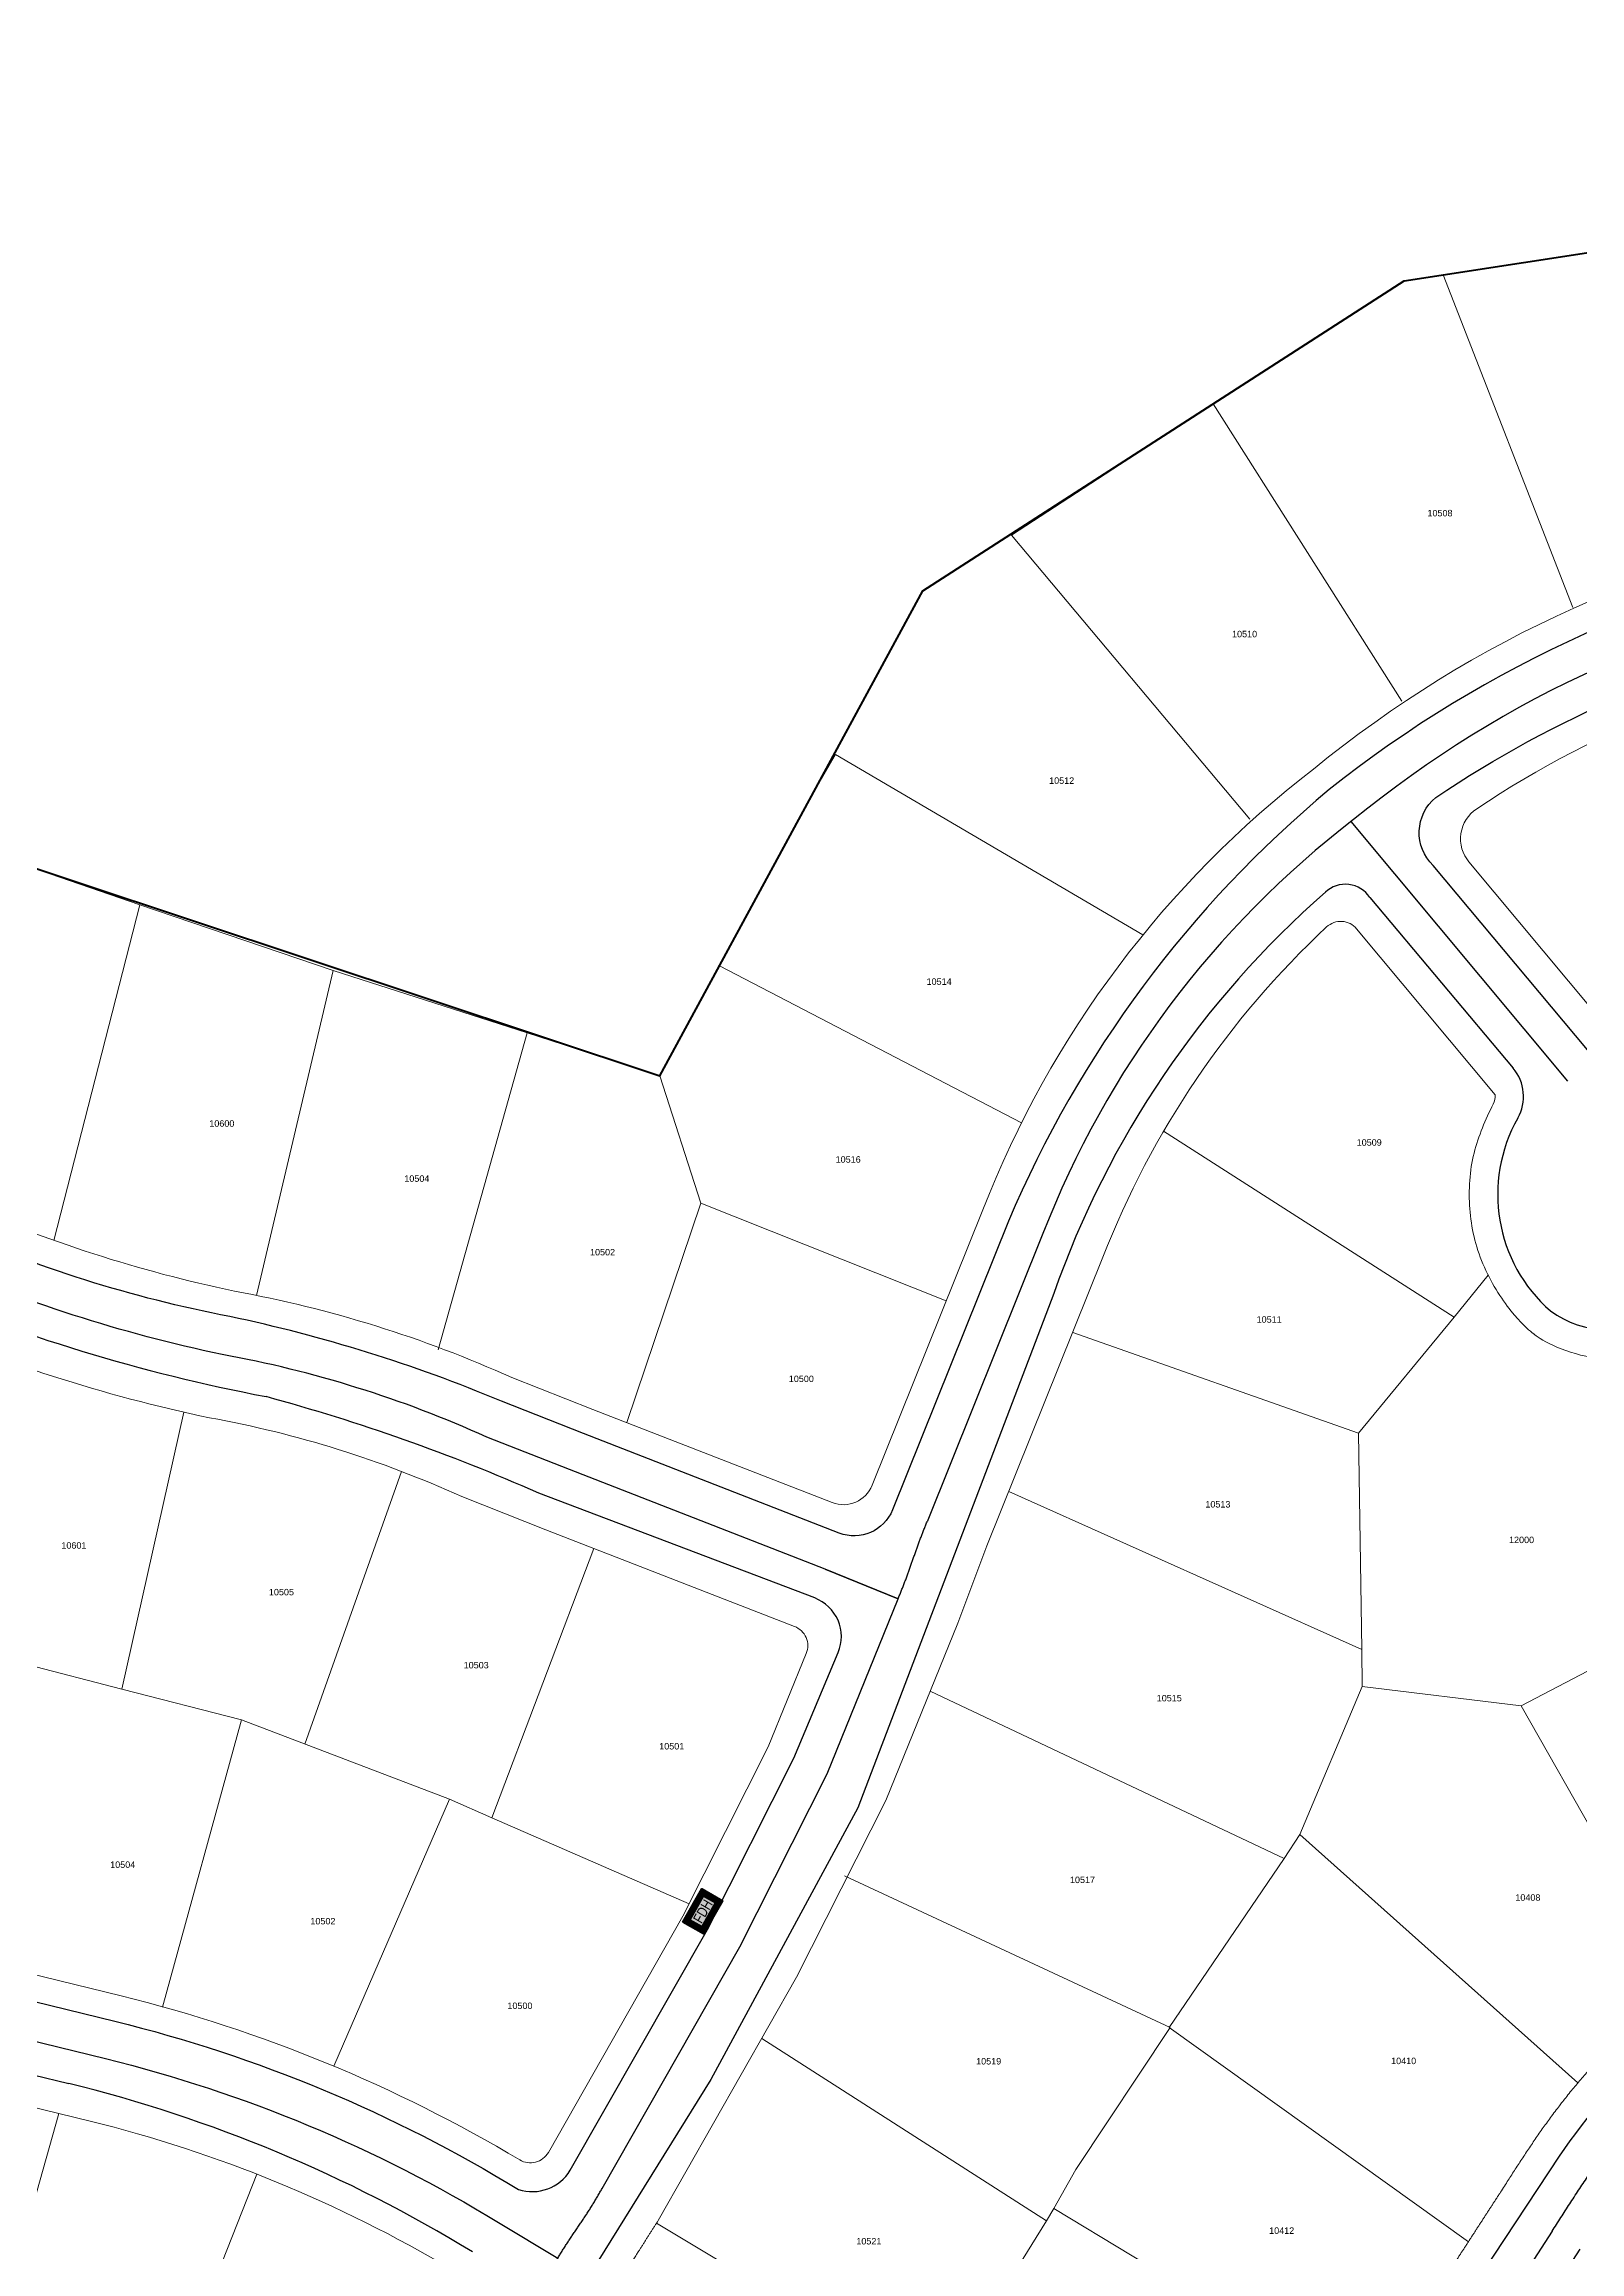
# Model space of a CAD drawing. Header units: inches. Extents: x 0 to 3095142, y 0 to 10137491.
# Drawn here: x 3092543 to 3093138, y 10136636 to 10137491 of the extents above; entities that cross this region are included whole.
import ezdxf
from ezdxf.enums import TextEntityAlignment as Align
from ezdxf.lldxf.tags import DXFTag

# ---------------------------------------------------------------- set-up
doc = ezdxf.new("R2010")
doc.units = ezdxf.units.IN
doc.header["$MEASUREMENT"] = 0
for name, color, linetype, lineweight in [('Addresses', 7, 'Continuous', 0), ('Default', 7, 'Continuous', 0), ('Parcels', 253, 'Continuous', 0), ('Project Boundary', 4, 'Continuous', 50), ('Right of Way (ROW)', 7, 'SOC_ROW', 0)]:
    doc.layers.add(name, color=color, linetype=linetype, lineweight=lineweight)
for name, color, linetype in [('Centerline', 250, 'CENTERu'), ('E_EOP', 7, 'EOP_LINE'), ('Facilities', 250, 'Continuous'), ('FDH', 51, 'Continuous')]:
    doc.layers.add(name, color=color, linetype=linetype)
doc.styles.add('LINETYPES', font='arial.ttf', dxfattribs={"oblique": 10, "height": 1})
doc.styles.add('SOC_LT_S', font='romans.shx')
doc.styles.get("Standard").update_dxf_attribs({"font": 'arial.ttf'})
doc.linetypes.add('CENTERu', pattern='A,1,-1.8,["C",LINETYPES,S=0.7,R=180,X=0.35,Y=0.175],0,["L",LINETYPES,S=0.7,R=180,X=0.1,Y=0.525],-1.8,10', length=14.6)
tags = doc.linetypes.add('EOP_LINE', pattern='A,3,-0.2,["EOP",Standard,S=0.1,R=0,X=-0.1,Y=-0.05],-0.25', length=3.45).pattern_tags.tags
tags[6] = DXFTag(74, 10)
tags = doc.linetypes.add('SOC_ROW', pattern='A,0.399525,-0.04311,["R/W",SOC_LT_S,S=0.049541,R=0,X=0,Y=-0.024771],-0.205888', length=0.648523).pattern_tags.tags
tags[6] = DXFTag(74, 10)

# ---------------------------------------------------------------- blocks, each defined once
blk = doc.blocks.new('FDH')
at = {"ltscale": 5, "true_color": 0xf8d731}
h = blk.add_hatch(dxfattribs=at)
h.set_pattern_fill('ANSI34', color=40)
h.paths.add_polyline_path([(-7.18, 4.66), (-7.18, -4.54), (7.55, -4.54), (7.55, 4.66)])
h.paths.add_polyline_path([(5.6, 2.71), (5.6, -2.6), (-5.23, -2.6), (-5.23, 2.71)], flags=16)
at = {"ltscale": 5, "true_color": 0xffffff}
h = blk.add_hatch(color=7, dxfattribs=at)
h.dxf.hatch_style = 1
h.paths.add_polyline_path([(-5.23, 2.71), (-5.23, -2.6), (5.6, -2.6), (5.6, 2.71)])
at = {"layer": 'Default', "color": 250, "lineweight": 40, "ltscale": 80}
for points in [[(-7.18, 4.66), (7.55, 4.66), (7.55, -4.54), (-7.18, -4.54)], [(-5.23, 2.71), (5.6, 2.71), (5.6, -2.6), (-5.23, -2.6)]]:
    blk.add_lwpolyline(points, close=True, dxfattribs=at)
at = {"layer": 'Facilities', "oblique": 0.8, "width": 0.8}
blk.add_text('FDH', height=4, dxfattribs=at).set_placement((0.2, 0.02), align=Align.MIDDLE)

msp = doc.modelspace()

# ---------------------------------------------------------------- linework, layer by layer
at = {"layer": 'Centerline', "ltscale": 5}
for points in [[(3092845.3, 10136900.31), (3092873.6, 10136888.81), (3092845.3, 10136900.31), (3092746.27, 10136938.86), (3092714.26, 10136951.44, 0.061477), (3092611.69, 10136983.46, -0.052444), (3092498.36, 10137019.96), (3092324, 10137114.62), (3092212.64, 10137176.38), (3091991.8, 10137298.9), (3091912.63, 10137347.08), (3091841.08, 10137390.4)], [(3093754.32, 10137366.68), (3093554.41, 10137332.72), (3093252.85, 10137282.16, 0.131844), (3093050.03, 10137190.69, 0.137263), (3092929.67, 10137030.32), (3092884.78, 10136918.59, -0.268797), (3092884.78, 10136918.59, -0.268797)], [(3092178.4, 10136906.35), (3092251.65, 10136841.86, 0.100034), (3092408.68, 10136749.28), (3092566.6, 10136710.65, -0.076853), (3092718.76, 10136647.18, -0.076853)], [(3092758.93, 10136660.35), (3092812.23, 10136753.99), (3092846.07, 10136821.03), (3092873.6, 10136888.81, 0.343698), (3092873.6, 10136888.81, 0.343698)], [(3093126.89, 10136643.74), (3093088.27, 10136584.07), (3093011.27, 10136465.27), (3092978.4, 10136418.31, -0.124668), (3092897.34, 10136360.7, -0.163283), (3092764.5, 10136355.25), (3092740.94, 10136364.43), (3092664.2, 10136394.71, 0.429057), (3092664.2, 10136394.71, 0.429057)]]:
    msp.add_lwpolyline(points, format="xyb", dxfattribs=at)
for points in [[(3093133.01, 10137089.3), (3093049.1, 10137189.95)], [(3092718.76, 10136647.18), (3092741.73, 10136633.3)]]:
    msp.add_lwpolyline(points, dxfattribs=at)
for points in [[(3092873.6, 10136888.81), (3092876, 10136894.7), (3092878.39, 10136900.59), (3092880.03, 10136906.79), (3092882.4, 10136912.69), (3092884.78, 10136918.59)], [(3093126.89, 10136643.74), (3093156.37, 10136689.27), (3093181.81, 10136735.87), (3093252.76, 10136744.29), (3093303.25, 10136771.92), (3093350.49, 10136797.28)], [(3092740.51, 10136631.25), (3092744.04, 10136637.16), (3092747.58, 10136643.07), (3092752.12, 10136648.39), (3092755.52, 10136654.36), (3092758.93, 10136660.35)]]:
    msp.add_open_spline(points, degree=5, dxfattribs=at)
at = {"layer": 'E_EOP', "ltscale": 30}
for p, q in [((3093039.09, 10137162.53), (3093039.09, 10137162.53)), ((3093056.31, 10137160.5), (3093111.86, 10137094.39)), ((3092395.05, 10136739.47), (3092552.3, 10136701)), ((3092801.08, 10136702.5), (3092752.38, 10136624.15))]:
    msp.add_line(p, q, dxfattribs=at)
for points in [[(3093751.8, 10137381.46), (3093551.92, 10137347.51), (3093250.29, 10137296.94, 0.124356), (3093040.57, 10137202.33, 0.119413), (3092916.34, 10137035.09), (3092871.4, 10136923.23, -0.41106), (3092850.75, 10136914.28), (3092751.73, 10136952.83), (3092719.91, 10136965.34, 0.047538), (3092614.65, 10136998.17, -0.05833), (3092504.59, 10137032.94), (3092330.82, 10137127.29), (3092219.93, 10137189.49), (3091999.43, 10137311.27), (3091920.55, 10137359.27), (3091848.92, 10137403.19)], [(3093186.5, 10137046.77), (3093080.85, 10137172.98, -0.448213), (3093081.82, 10137199.26, -0.094806), (3093234.39, 10137264.35), (3093390.42, 10137291.95, -0.409268), (3093411.03, 10137277.38), (3093456.73, 10137024.45)], [(3093458.74, 10137016.69), (3093507.31, 10136904.81, -0.400879), (3093500.17, 10136885.36), (3093283.76, 10136779.11), (3093216.83, 10136746.12, 0.141138), (3093129.68, 10136672.81), (3093024.2, 10136512.94), (3092984.41, 10136450.7, -0.14099), (3092910.51, 10136383.24, -0.198702), (3092772.13, 10136367.95), (3092665.86, 10136410.43)], [(3092746.57, 10136667.38), (3092799.69, 10136760.71), (3092833.15, 10136827), (3092850.35, 10136867.96, 0.424289), (3092841.28, 10136889.11), (3092734.39, 10136929.75)], [(3092188.26, 10136917.55), (3092261.57, 10136853.01, 0.099684), (3092412.91, 10136763.61), (3092570.16, 10136725.14, -0.07686), (3092726.54, 10136659.91)], [(3093137.66, 10136636.77), (3093099.03, 10136577.1), (3093021.91, 10136458.1), (3092988.57, 10136410.47, -0.125429), (3092901.95, 10136348.73, -0.163992), (3092760.36, 10136343.09), (3092736.25, 10136352.49), (3092658.87, 10136383.03, 0.437321), (3092633.41, 10136374.33)]]:
    msp.add_lwpolyline(points, format="xyb", dxfattribs=at)
msp.add_lwpolyline([(3092933.88, 10137007.04), (3092858, 10136807.78), (3092801.08, 10136702.5)], dxfattribs=at)
for centre, radius, start, end in [((3093281.64, 10136885.07), 368.53, 131.15879, 160.6725), ((3093046.86, 10137154.39), 11.25, 32.86064, 133.66355), ((3093098.84, 10137083.46), 17, 330.49433, 40.03992), ((3093165.97, 10137045.47), 60.13, 150.49433, 228.67108), ((3093149.82, 10137033.56), 40.75, 234.67024, 5.54949), ((3092760.2, 10137652.11), 697.47, 247.04349, 259.13801), ((3092430.34, 10136238.8), 754.88, 66.24815, 74.7607), ((3092419.56, 10136162.74), 554.39, 58.56658, 76.14699), ((3092731.79, 10136676.41), 17.31, 252.33315, 328.59508)]:
    msp.add_arc(centre, radius, start, end, dxfattribs=at)
at = {"layer": 'Parcels'}
for p, q in [((3093102.09, 10137014.17), (3093089.04, 10136997.89)), ((3092643.72, 10136832.51), (3092681.18, 10136938.17)), ((3092907.65, 10136934.23), (3092907.65, 10136934.23)), ((3092982.74, 10136727.78), (3092982.74, 10136727.78))]:
    msp.add_line(p, q, dxfattribs=at)
for points in [[(3093084.68, 10137401.77), (3093138.97, 10137410.19), (3093186.27, 10137417.52)], [(3093134.96, 10137272.9), (3093084.68, 10137401.77), (3093069.55, 10137399.43), (3092995.67, 10137351.81), (3092917.51, 10137300.97), (3093009.83, 10137190.9)], [(3093068.72, 10137236.57), (3092995.67, 10137351.81)], [(3092579.9, 10137157.64), (3092517.89, 10137178.99), (3092509.19, 10137181.88), (3092448.27, 10137215.08), (3092392.6, 10137245.43), (3092382.47, 10137250.95), (3092310.48, 10137290.18), (3092235.51, 10137331.04)], [(3092920.93, 10137303.65), (3092883.22, 10137279.35), (3092842.45, 10137204.1), (3092804.42, 10137134), (3092921.41, 10137073.27)], [(3092968.42, 10137146.02), (3092849.39, 10137215.92), (3092842.45, 10137204.1)], [(3092768.49, 10136957.17), (3092797.1, 10137042.15), (3092781.29, 10137091.43), (3092729.83, 10137108.03), (3092654.72, 10137132.28), (3092579.9, 10137157.64), (3092546.53, 10137027.68)], [(3092654.72, 10137132.28), (3092625, 10137006.36)], [(3092804.42, 10137134), (3092781.29, 10137091.43)], [(3092729.83, 10137108.03), (3092695.35, 10136985.31)], [(3093051.92, 10136952.97), (3093089.04, 10136997.89), (3092976.42, 10137069.94)], [(3092797.1, 10137042.15), (3092892.25, 10137004.24)], [(3092941.2, 10136991.96), (3093051.92, 10136952.97), (3093053.19, 10136869.14)], [(3092619.17, 10136841.86), (3092572.92, 10136853.8), (3092536.06, 10136863.32), (3092485.3, 10136876.42), (3092523.17, 10136982.96)], [(3092596.83, 10136961.12), (3092572.92, 10136853.8)], [(3093177.19, 10136737.86), (3093114.91, 10136847.36), (3093053.37, 10136854.76), (3093053.19, 10136869.14), (3092916.43, 10136930.31)], [(3092755.76, 10136908.34), (3092716.22, 10136803.98)], [(3093160.62, 10136871.21), (3093114.91, 10136847.36)], [(3093094.5, 10136639.71), (3092978.62, 10136722.72), (3093023.06, 10136788.13), (3092886.03, 10136852.96)], [(3093029.18, 10136797.49), (3093053.37, 10136854.76)], [(3092588.57, 10136730.6), (3092619.17, 10136841.86), (3092699.79, 10136811.14)], [(3092792.62, 10136770.61), (3092716.22, 10136803.98), (3092699.79, 10136811.14), (3092655.05, 10136707.71)], [(3093023.06, 10136788.13), (3093029.18, 10136797.49), (3093136.87, 10136701.22)], [(3092852.82, 10136781.41), (3092978.92, 10136722.7), (3092942.48, 10136667.74), (3092933.86, 10136652.58), (3092931.11, 10136647.76), (3092820.78, 10136718.47)], [(3092548.53, 10136689.34), (3092518.94, 10136584.74), (3092576.6, 10136561.83)], [(3092625.19, 10136665.86), (3092583.08, 10136559.22)], [(3092780.05, 10136646.92), (3092889.6, 10136581.18), (3092895.29, 10136590.11), (3092931.11, 10136647.76)], [(3093055.32, 10136579.19), (3092933.86, 10136652.58)]]:
    msp.add_lwpolyline(points, dxfattribs=at)
at = {"layer": 'Project Boundary', "ltscale": 5}
msp.add_lwpolyline([(3092509.19, 10137181.88), (3092781.29, 10137091.43), (3092883.22, 10137279.35), (3093069.55, 10137399.43), (3093586.44, 10137478.82), (3093732.32, 10137491.16), (3093761.95, 10137393.73), (3093766.95, 10137354.51), (3093555.68, 10137319.28), (3093590.03, 10137073.65), (3093715.02, 10136807.15), (3093654.43, 10136778.96), (3093652.02, 10136778.96), (3093580.1, 10136744.38), (3093503.64, 10136703.56), (3093394.39, 10136647.34), (3093317.82, 10136609), (3093258.32, 10136581.26), (3093041.07, 10136280.45), (3093023.52, 10136278.69), (3092938.71, 10136232.19), (3092879.84, 10136195.42), (3092477.35, 10136308.58)], dxfattribs=at)
at = {"layer": 'Right of Way (ROW)', "ltscale": 80}
for points in [[(3093747.08, 10137390.8), (3093550.25, 10137357.37), (3093248.77, 10137306.83, 0.13159), (3093034.5, 10137210.29, 0.136918), (3092906.42, 10137039.52), (3092863.53, 10136932.78, -0.41106), (3092848.04, 10136926.07), (3092755.37, 10136962.15), (3092723.99, 10136974.48, 0.060939), (3092616.5, 10137008, -0.051831), (3092509.39, 10137042.42), (3092336.03, 10137136.54), (3092224.76, 10137198.24), (3092004.37, 10137320.52), (3091925.61, 10137368.45), (3091856.14, 10137410.5)], [(3093339.66, 10136819.81), (3093476.51, 10136885.55), (3093476.66, 10136885.62), (3093486.34, 10136890.19, 0.407773), (3093493.64, 10136909.86), (3093451.25, 10137005.01), (3093446.09, 10137020.76), (3093401.47, 10137267.71, 0.410513), (3093385.38, 10137279.03), (3093256.92, 10137257.5, 0.107027), (3093097.7, 10137194.9, 0.44594), (3093094.71, 10137174.28), (3093152.21, 10137105.31), (3093196.94, 10137049.47)], [(3093104.06, 10137080.5, 0.156352), (3093104.81, 10137084.09), (3093051.19, 10137148.4, 0.430748), (3093039.58, 10137149.13, 0.112756), (3092952.92, 10137021.13), (3092907.97, 10136909.27), (3092896.77, 10136879.4), (3092868.85, 10136810.68), (3092834.27, 10136742.16), (3092780.66, 10136647.98)], [(3092235.78, 10136976.72), (3092196.94, 10136934.19, 0.41958), (3092197.56, 10136922.79), (3092268.27, 10136860.54, 0.099438), (3092415.78, 10136773.29), (3092572.56, 10136734.93, -0.07439), (3092727.04, 10136671.38, 0.420461), (3092738.1, 10136674.29), (3092790.2, 10136765.81), (3092823.29, 10136831.38), (3092838.01, 10136867.61, 0.418501), (3092833.5, 10136878.07), (3092737.16, 10136915.58), (3092704.52, 10136928.41, 0.062058), (3092606.89, 10136958.92, -0.053022), (3092487.31, 10136997.51), (3092313.41, 10137091.93, 0.406319), (3092302.66, 10137088.9), (3092255.31, 10137007.03)]]:
    msp.add_lwpolyline(points, format="xyb", dxfattribs=at)
msp.add_lwpolyline([(3092610.77, 10136445.11, 0.069321), (3092485.57, 10136484.21), (3092370.23, 10136496.77, -0.090841), (3092251.23, 10136550.82), (3092236.73, 10136561.23), (3092043.31, 10136718.57, -0.395996), (3092041.84, 10136729.42), (3092152.4, 10136884.19, -0.444283), (3092164.2, 10136885.54), (3092235.03, 10136823.18, 0.100582), (3092401.62, 10136725.27), (3092560.64, 10136686.38, -0.073933), (3092700.63, 10136628.92, -0.414917), (3092703.4, 10136617.94), (3092664.79, 10136553.46), (3092656.03, 10136536.51), (3092621.63, 10136449.41, -0.433376)], format="xyb", close=True, dxfattribs=at)
for points, weights, knots in [([(3093104.06, 10137080.5), (3093086.75, 10137049.92), (3093092.6, 10137015.26), (3093118.99, 10136992.06), (3093119.28, 10136991.8), (3093119.58, 10136991.56), (3093119.9, 10136991.34), (3093136.91, 10136979.28), (3093157.74, 10136978.33), (3093175.78, 10136988.79), (3093193.83, 10136999.26), (3093203.35, 10137017.81), (3093201.33, 10137038.57), (3093200.95, 10137042.47), (3093199.38, 10137046.41), (3093196.94, 10137049.47)], [1, 0.850782922221, 0.850782922221, 1, 1, 1, 1, 0.894215940761, 0.894215940761, 1, 0.894215940761, 0.894215940761, 1, 1, 1, 1], [0, 0, 0, 0, 1.364442, 1.364442, 1.364442, 2.515671, 2.515671, 2.515671, 3.657808, 3.657808, 3.657808, 4.799945, 4.799945, 4.799945, 16.554776, 16.554776, 16.554776, 16.554776]), ([(3092780.66, 10136647.98), (3092774.42, 10136638.12), (3092768.19, 10136628.27), (3092761.96, 10136618.41), (3092744.13, 10136588.65), (3092726.31, 10136558.88), (3092708.49, 10136529.11), (3092706.19, 10136524.67), (3092703.9, 10136520.23), (3092701.6, 10136515.79), (3092690.17, 10136486.84), (3092678.74, 10136457.9), (3092667.31, 10136428.96), (3092666.52, 10136426.96), (3092666.56, 10136424.81), (3092667.42, 10136422.84), (3092668.27, 10136420.87), (3092669.82, 10136419.37), (3092671.82, 10136418.58), (3092697.9, 10136408.29), (3092723.98, 10136398), (3092750.06, 10136387.71), (3092757.55, 10136384.79), (3092765.03, 10136381.87), (3092772.51, 10136378.96), (3092811, 10136368.02), (3092850.98, 10136369.77), (3092888.37, 10136384.04), (3092915.63, 10136394.62), (3092939.53, 10136411.49), (3092958.62, 10136433.64), (3092969.26, 10136448.84), (3092979.9, 10136464.04), (3092990.54, 10136479.24), (3093016.12, 10136518.71), (3093041.7, 10136558.18), (3093067.28, 10136597.65), (3093080.16, 10136617.54), (3093093.03, 10136637.43), (3093105.9, 10136657.32), (3093108.28, 10136660.99), (3093110.71, 10136664.8), (3093116.3, 10136673.41), (3093119.51, 10136678.25), (3093126.31, 10136687.89), (3093129.89, 10136692.69), (3093137.51, 10136702.08), (3093141.53, 10136706.67), (3093150.03, 10136715.52), (3093154.5, 10136719.77), (3093163.83, 10136727.87), (3093168.69, 10136731.72), (3093178.7, 10136739.01), (3093183.86, 10136742.45), (3093194.39, 10136748.98), (3093199.76, 10136752.06), (3093215.79, 10136760.72), (3093226.61, 10136765.9), (3093244.71, 10136774.17), (3093252.02, 10136777.41), (3093266.43, 10136783.8), (3093273.53, 10136786.95), (3093287.43, 10136793.3), (3093294.23, 10136796.49), (3093306.16, 10136802.3), (3093311.34, 10136804.9), (3093321.57, 10136810.18), (3093326.63, 10136812.86), (3093334.01, 10136816.8), (3093336.33, 10136818.05), (3093338.66, 10136819.3), (3093338.99, 10136819.48), (3093339.32, 10136819.65), (3093339.66, 10136819.81)], [1, 1, 1, 1, 1, 1, 1, 1, 1, 1, 1, 1, 1, 0.949236734923, 0.949236734923, 1, 0.949236734923, 0.949236734923, 1, 1, 1, 1, 1, 1, 1, 0.966029625439, 0.966029625439, 1, 0.980144403385, 0.980144403385, 1, 1, 1, 1, 1, 1, 1, 1, 1, 1, 1, 1, 1, 1, 1, 1, 1, 1, 1, 1, 1, 1, 1, 1, 1, 1, 1, 1, 1, 1, 1, 1, 1, 1, 1, 1, 1, 1, 1, 1, 1, 1, 1, 1], [0, 0, 0, 0, 1, 1, 1, 2, 2, 2, 3, 3, 3, 4, 4, 4, 4.785526, 4.785526, 4.785526, 5.571052, 5.571052, 5.571052, 6.571052, 6.571052, 6.571052, 7.571052, 7.571052, 7.571052, 8.212265, 8.212265, 8.212265, 8.701611, 8.701611, 8.701611, 9.701611, 9.701611, 9.701611, 10.701611, 10.701611, 10.701611, 11.701611, 11.701611, 11.701611, 11.751356, 11.751356, 11.812562, 11.812562, 11.873768, 11.873768, 11.934974, 11.934974, 11.99618, 11.99618, 12.057386, 12.057386, 12.118592, 12.118592, 12.179799, 12.179799, 12.299177, 12.299177, 12.380561, 12.380561, 12.461945, 12.461945, 12.543329, 12.543329, 12.607713, 12.607713, 12.672097, 12.672097, 12.701611, 12.701611, 12.701611, 13.823697, 13.823697, 13.823697, 13.823697]), ([(3092608.54, 10136271.69), (3092619.8, 10136302.22), (3092631.05, 10136332.75), (3092642.3, 10136363.28), (3092643.44, 10136366.35), (3092645.67, 10136368.75), (3092648.66, 10136370.09), (3092651.65, 10136371.42), (3092654.92, 10136371.5), (3092657.97, 10136370.29), (3092682.58, 10136360.58), (3092707.19, 10136350.87), (3092731.81, 10136341.16), (3092740.01, 10136337.96), (3092748.22, 10136334.76), (3092756.43, 10136331.56), (3092806.12, 10136316.86), (3092857.91, 10136318.87), (3092906.32, 10136337.37), (3092942.18, 10136351.26), (3092973.47, 10136373.61), (3092998.23, 10136403.04), (3093009.49, 10136419.12), (3093020.75, 10136435.21), (3093032.01, 10136451.29), (3093057.76, 10136491.02), (3093083.51, 10136530.75), (3093109.26, 10136570.49), (3093122.13, 10136590.37), (3093135, 10136610.26), (3093147.88, 10136630.15), (3093150.39, 10136634.02), (3093152.78, 10136637.78), (3093157.5, 10136645.05), (3093159.82, 10136648.55), (3093164.47, 10136655.3), (3093166.81, 10136658.53), (3093171.57, 10136664.76), (3093174, 10136667.74), (3093180.37, 10136675.06), (3093184.42, 10136679.23), (3093193.05, 10136687.16), (3093197.63, 10136690.91), (3093207.43, 10136698.11), (3093212.64, 10136701.54), (3093223.69, 10136708.18), (3093229.52, 10136711.38), (3093241.71, 10136717.63), (3093248.06, 10136720.68), (3093261.11, 10136726.72), (3093267.81, 10136729.71), (3093281.5, 10136735.79), (3093288.48, 10136738.87), (3093302.44, 10136745.16), (3093309.41, 10136748.37), (3093320.39, 10136753.6), (3093324.45, 10136755.58), (3093328.47, 10136757.58)], [1, 1, 1, 1, 0.947796279575, 0.947796279575, 1, 0.947796279575, 0.947796279575, 1, 1, 1, 1, 1, 1, 1, 0.964824940536, 0.964824940536, 1, 0.979133306478, 0.979133306478, 1, 1, 1, 1, 1, 1, 1, 1, 1, 1, 1, 1, 1, 1, 1, 1, 1, 1, 1, 1, 1, 1, 1, 1, 1, 1, 1, 1, 1, 1, 1, 1, 1, 1, 1, 1, 1], [0.009758, 0.009758, 0.009758, 0.009758, 1, 1, 1, 1.796741, 1.796741, 1.796741, 2.593481, 2.593481, 2.593481, 3.593481, 3.593481, 3.593481, 4.593481, 4.593481, 4.593481, 5.246065, 5.246065, 5.246065, 5.74778, 5.74778, 5.74778, 6.74778, 6.74778, 6.74778, 7.74778, 7.74778, 7.74778, 8.74778, 8.74778, 8.74778, 8.797471, 8.797471, 8.847162, 8.847162, 8.896853, 8.896853, 8.946543, 8.946543, 9.023506, 9.023506, 9.10047, 9.10047, 9.177433, 9.177433, 9.254396, 9.254396, 9.331359, 9.331359, 9.408322, 9.408322, 9.486517, 9.486517, 9.564712, 9.564712, 9.611299, 9.611299, 9.611299, 9.611299])]:
    msp.add_rational_spline(points, weights, degree=3, knots=knots, dxfattribs=at)

# ---------------------------------------------------------------- block references
at = {"layer": 'FDH', "rotation": 60.43788339202224}
msp.add_blockref('FDH', (3092797.84, 10136767.5), dxfattribs=at)

# ---------------------------------------------------------------- texts
at = {"layer": 'Addresses'}
for s, p in [('10508', (3093083.48, 10137309.45)), ('10510', (3093007.79, 10137262.6)), ('10512', (3092936.94, 10137205.81)), ('10514', (3092889.46, 10137127.93)), ('10600', (3092611.61, 10137072.96)), ('10509', (3093056.06, 10137065.61)), ('10516', (3092854.23, 10137059.03)), ('10504', (3092687.15, 10137051.61)), ('10502', (3092759.09, 10137023.1)), ('10511', (3093017.3, 10136997.02)), ('10500', (3092836.09, 10136974.03)), ('10513', (3092997.45, 10136925.42)), ('12000', (3093115.08, 10136911.62)), ('10601', (3092554.31, 10136909.47)), ('10505', (3092634.7, 10136891.39)), ('10503', (3092710.14, 10136863.08)), ('10515', (3092978.61, 10136850.3)), ('10501', (3092785.89, 10136831.67)), ('10504', (3092573.22, 10136785.79)), ('10517', (3092945, 10136779.9)), ('10408', (3093117.53, 10136773.05)), ('10502', (3092650.77, 10136763.89)), ('10500', (3092727.09, 10136731.11)), ('10519', (3092908.66, 10136709.61)), ('10410', (3093069.41, 10136709.75)), ('10521', (3092862.25, 10136639.88)), ('10412', (3093022.16, 10136643.99))]:
    msp.add_text(s, height=2.5, dxfattribs=at).set_placement(p, align=Align.MIDDLE_CENTER)

doc.saveas('drawing.dxf')
